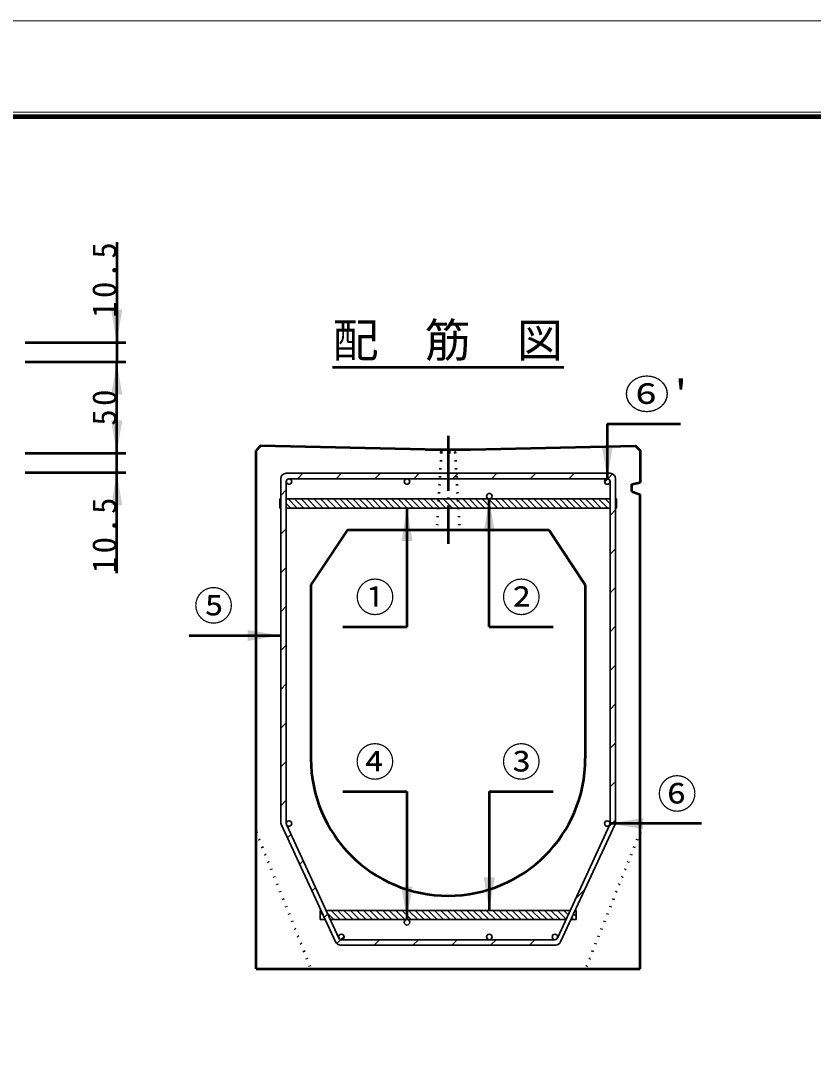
# Model space of a CAD drawing. Units: millimetres, scale not verified. Extents: x -2102 to 2102, y -1485 to 1485.
# Drawn here: x -1205 to -338, y 354 to 1485 of the extents above; entities that cross this region are included whole.
import ezdxf
from ezdxf.enums import TextEntityAlignment as Align

# ---------------------------------------------------------------- set-up
doc = ezdxf.new("R2010")
doc.units = ezdxf.units.MM
doc.header["$LTSCALE"] = 5
doc.linetypes.add('DOTTED', pattern=[1.75, 0.25, -1.5])
doc.linetypes.add('LONG_DASHED_DOTTED', pattern=[15.25, 12, -1.5, 0.25, -1.5])
doc.layers.add('0-0_V-nasSTD', color=7, linetype='Continuous', lineweight=35)
doc.layers.add('0-1_0', color=7, linetype='Continuous', lineweight=50)
doc.styles.add('ＭＳ ゴシック', font='')
doc.styles.get('ＭＳ ゴシック').set_extended_font_data('MS Gothic')

msp = doc.modelspace()

# ---------------------------------------------------------------- linework, layer by layer
at = {"layer": '0-0_V-nasSTD', "lineweight": 50}
msp.add_line((-563.354, 1044.055), (-563.354, 984.055), dxfattribs=at)
at = {"layer": '0-0_V-nasSTD'}
for p, q in [((-560.354, 990.055), (-914.354, 990.055)), ((-896.183, 990.055), (-902.183, 984.055)), ((-896.183, 990.055), (-902.183, 984.055)), ((-896.183, 990.055), (-902.183, 984.055)), ((-896.183, 990.055), (-902.183, 984.055)), ((-853.757, 990.055), (-859.757, 984.055)), ((-853.757, 990.055), (-859.757, 984.055)), ((-853.757, 990.055), (-859.757, 984.055)), ((-853.757, 990.055), (-859.757, 984.055)), ((-811.33, 990.055), (-817.33, 984.055)), ((-811.33, 990.055), (-817.33, 984.055)), ((-811.33, 990.055), (-817.33, 984.055)), ((-811.33, 990.055), (-817.33, 984.055)), ((-768.904, 990.055), (-774.904, 984.055)), ((-768.904, 990.055), (-774.904, 984.055)), ((-768.904, 990.055), (-774.904, 984.055)), ((-768.904, 990.055), (-774.904, 984.055)), ((-690.051, 984.055), (-684.051, 990.055)), ((-641.625, 990.055), (-647.625, 984.055)), ((-641.625, 990.055), (-647.625, 984.055)), ((-641.625, 990.055), (-647.625, 984.055)), ((-641.625, 990.055), (-647.625, 984.055)), ((-599.198, 990.055), (-605.198, 984.055)), ((-599.198, 990.055), (-605.198, 984.055)), ((-599.198, 990.055), (-605.198, 984.055)), ((-599.198, 990.055), (-605.198, 984.055)), ((-557.496, 989.33), (-562.82, 984.007)), ((-557.496, 989.33), (-562.82, 984.007)), ((-557.496, 989.33), (-562.82, 984.007)), ((-920.354, 984.055), (-920.354, 608.907)), ((-914.354, 981.055), (-914.354, 607.179)), ((-563.354, 984.055), (-911.354, 984.055)), ((-560.354, 607.179), (-560.354, 981.055)), ((-554.354, 608.907), (-554.354, 984.055)), ((-921.354, 962.055), (-920.354, 962.055)), ((-921.354, 962.055), (-921.354, 952.055)), ((-914.354, 971.884), (-920.354, 965.884)), ((-914.354, 971.884), (-920.354, 965.884)), ((-914.354, 971.884), (-920.354, 965.884)), ((-914.354, 971.884), (-920.354, 965.884)), ((-560.354, 962.055), (-914.354, 962.055)), ((-912.315, 962.055), (-902.315, 952.055)), ((-905.244, 962.055), (-895.244, 952.055)), ((-898.173, 962.055), (-888.173, 952.055)), ((-891.102, 962.055), (-881.102, 952.055)), ((-884.031, 962.055), (-874.031, 952.055)), ((-876.96, 962.055), (-866.96, 952.055)), ((-869.889, 962.055), (-859.889, 952.055)), ((-862.818, 962.055), (-852.818, 952.055)), ((-855.747, 962.055), (-845.747, 952.055)), ((-848.676, 962.055), (-838.676, 952.055)), ((-841.605, 962.055), (-831.605, 952.055)), ((-834.534, 962.055), (-824.534, 952.055)), ((-827.462, 962.055), (-817.462, 952.055)), ((-820.391, 962.055), (-810.391, 952.055)), ((-813.32, 962.055), (-803.32, 952.055)), ((-806.249, 962.055), (-796.249, 952.055)), ((-799.178, 962.055), (-789.178, 952.055)), ((-792.107, 962.055), (-782.107, 952.055)), ((-785.036, 962.055), (-775.036, 952.055)), ((-777.965, 962.055), (-767.965, 952.055)), ((-770.894, 962.055), (-760.894, 952.055)), ((-763.823, 962.055), (-753.823, 952.055)), ((-756.752, 962.055), (-746.752, 952.055)), ((-749.681, 962.055), (-739.681, 952.055)), ((-742.61, 962.055), (-732.61, 952.055)), ((-735.539, 962.055), (-725.539, 952.055)), ((-728.468, 962.055), (-718.468, 952.055)), ((-721.396, 962.055), (-711.396, 952.055)), ((-714.325, 962.055), (-704.325, 952.055)), ((-707.254, 962.055), (-697.254, 952.055)), ((-700.183, 962.055), (-690.183, 952.055)), ((-693.112, 962.055), (-683.112, 952.055)), ((-686.041, 962.055), (-676.041, 952.055)), ((-678.97, 962.055), (-668.97, 952.055)), ((-671.899, 962.055), (-661.899, 952.055)), ((-664.828, 962.055), (-654.828, 952.055)), ((-657.757, 962.055), (-647.757, 952.055)), ((-650.686, 962.055), (-640.686, 952.055)), ((-643.615, 962.055), (-633.615, 952.055)), ((-636.544, 962.055), (-626.544, 952.055)), ((-629.473, 962.055), (-619.473, 952.055)), ((-622.401, 962.055), (-612.401, 952.055)), ((-615.33, 962.055), (-605.33, 952.055)), ((-608.259, 962.055), (-598.259, 952.055)), ((-601.188, 962.055), (-591.188, 952.055)), ((-594.117, 962.055), (-584.117, 952.055)), ((-587.046, 962.055), (-577.046, 952.055)), ((-579.975, 962.055), (-569.975, 952.055)), ((-572.904, 962.055), (-562.904, 952.055)), ((-565.833, 962.055), (-560.354, 956.576)), ((-921.354, 956.951), (-920.354, 955.951)), ((-920.354, 952.055), (-921.354, 952.055)), ((-914.354, 957.023), (-909.386, 952.055)), ((-560.354, 952.055), (-914.354, 952.055)), ((-554.354, 957.647), (-553.354, 956.647)), ((-554.354, 950.046), (-560.354, 944.046)), ((-554.354, 950.046), (-560.354, 944.046)), ((-554.354, 950.046), (-560.354, 944.046)), ((-554.354, 950.046), (-560.354, 944.046)), ((-914.354, 929.457), (-920.354, 923.457)), ((-914.354, 929.457), (-920.354, 923.457)), ((-914.354, 929.457), (-920.354, 923.457)), ((-914.354, 929.457), (-920.354, 923.457)), ((-554.354, 907.619), (-560.354, 901.619)), ((-554.354, 907.619), (-560.354, 901.619)), ((-554.354, 907.619), (-560.354, 901.619)), ((-554.354, 907.619), (-560.354, 901.619)), ((-914.354, 887.031), (-920.354, 881.031)), ((-914.354, 887.031), (-920.354, 881.031)), ((-914.354, 887.031), (-920.354, 881.031)), ((-914.354, 887.031), (-920.354, 881.031)), ((-554.354, 865.193), (-560.354, 859.193)), ((-554.354, 865.193), (-560.354, 859.193)), ((-554.354, 865.193), (-560.354, 859.193)), ((-554.354, 865.193), (-560.354, 859.193)), ((-914.354, 844.604), (-920.354, 838.604)), ((-914.354, 844.604), (-920.354, 838.604)), ((-914.354, 844.604), (-920.354, 838.604)), ((-914.354, 844.604), (-920.354, 838.604)), ((-560.354, 816.767), (-554.354, 822.767)), ((-560.354, 816.767), (-554.354, 822.767)), ((-560.354, 816.767), (-554.354, 822.767)), ((-560.354, 816.767), (-554.354, 822.767)), ((-914.354, 802.178), (-920.354, 796.178)), ((-914.354, 802.178), (-920.354, 796.178)), ((-914.354, 802.178), (-920.354, 796.178)), ((-914.354, 802.178), (-920.354, 796.178)), ((-560.354, 774.34), (-554.354, 780.34)), ((-560.354, 774.34), (-554.354, 780.34)), ((-560.354, 774.34), (-554.354, 780.34)), ((-560.354, 774.34), (-554.354, 780.34)), ((-914.354, 759.751), (-920.354, 753.751)), ((-914.354, 759.751), (-920.354, 753.751)), ((-914.354, 759.751), (-920.354, 753.751)), ((-914.354, 759.751), (-920.354, 753.751)), ((-560.354, 731.914), (-554.354, 737.914)), ((-560.354, 731.914), (-554.354, 737.914)), ((-560.354, 731.914), (-554.354, 737.914)), ((-560.354, 731.914), (-554.354, 737.914)), ((-914.354, 717.325), (-920.354, 711.325)), ((-914.354, 717.325), (-920.354, 711.325)), ((-914.354, 717.325), (-920.354, 711.325)), ((-914.354, 717.325), (-920.354, 711.325)), ((-560.354, 689.487), (-554.354, 695.487)), ((-560.354, 689.487), (-554.354, 695.487)), ((-560.354, 689.487), (-554.354, 695.487)), ((-560.354, 689.487), (-554.354, 695.487)), ((-914.354, 674.899), (-920.354, 668.899)), ((-914.354, 674.899), (-920.354, 668.899)), ((-914.354, 674.899), (-920.354, 668.899)), ((-914.354, 674.899), (-920.354, 668.899)), ((-560.354, 647.061), (-554.354, 653.061)), ((-560.354, 647.061), (-554.354, 653.061)), ((-560.354, 647.061), (-554.354, 653.061)), ((-560.354, 647.061), (-554.354, 653.061)), ((-914.354, 632.472), (-920.354, 626.472)), ((-914.354, 632.472), (-920.354, 626.472)), ((-914.354, 632.472), (-920.354, 626.472)), ((-914.354, 632.472), (-920.354, 626.472)), ((-860.332, 477.54), (-919.802, 606.393)), ((-856.79, 481.798), (-914.078, 605.922)), ((-617.918, 481.798), (-560.63, 605.922)), ((-614.377, 477.54), (-554.906, 606.393)), ((-561.97, 603.019), (-554.354, 610.635)), ((-561.97, 603.019), (-554.354, 610.635)), ((-561.97, 603.019), (-554.354, 610.635)), ((-561.97, 603.019), (-554.354, 610.635)), ((-909.152, 595.248), (-912.919, 591.481)), ((-909.152, 595.248), (-912.919, 591.481)), ((-909.152, 595.248), (-912.919, 591.481)), ((-909.152, 595.248), (-912.919, 591.481)), ((-895.754, 566.22), (-899.522, 562.452)), ((-895.754, 566.22), (-899.522, 562.452)), ((-895.754, 566.22), (-899.522, 562.452)), ((-895.754, 566.22), (-899.522, 562.452)), ((-882.356, 537.191), (-886.124, 533.423)), ((-882.356, 537.191), (-886.124, 533.423)), ((-882.356, 537.191), (-886.124, 533.423)), ((-882.356, 537.191), (-886.124, 533.423)), ((-598.336, 524.227), (-588.11, 534.453)), ((-598.336, 524.227), (-588.11, 534.453)), ((-598.336, 524.227), (-588.11, 534.453)), ((-598.336, 524.227), (-588.11, 534.453)), ((-877.261, 512.055), (-877.261, 502.055)), ((-877.261, 512.055), (-876.261, 512.055)), ((-877.261, 509.808), (-873.478, 506.025)), ((-603.954, 512.055), (-870.755, 512.055)), ((-865.366, 512.055), (-855.366, 502.055)), ((-858.295, 512.055), (-848.295, 502.055)), ((-851.224, 512.055), (-844.96, 505.791)), ((-844.153, 512.055), (-842.882, 510.783)), ((-842.882, 510.783), (-834.153, 502.055)), ((-837.082, 512.055), (-827.082, 502.055)), ((-830.011, 512.055), (-820.011, 502.055)), ((-822.94, 512.055), (-812.94, 502.055)), ((-815.869, 512.055), (-805.869, 502.055)), ((-808.798, 512.055), (-798.798, 502.055)), ((-801.727, 512.055), (-791.727, 502.055)), ((-794.655, 512.055), (-784.655, 502.055)), ((-787.584, 512.055), (-777.584, 502.055)), ((-780.513, 512.055), (-770.513, 502.055)), ((-773.442, 512.055), (-763.442, 502.055)), ((-766.371, 512.055), (-756.371, 502.055)), ((-759.3, 512.055), (-749.3, 502.055)), ((-752.229, 512.055), (-742.229, 502.055)), ((-745.158, 512.055), (-735.158, 502.055)), ((-738.087, 512.055), (-728.087, 502.055)), ((-731.016, 512.055), (-721.016, 502.055)), ((-723.945, 512.055), (-713.945, 502.055)), ((-716.874, 512.055), (-706.874, 502.055)), ((-709.803, 512.055), (-699.803, 502.055)), ((-702.732, 512.055), (-692.732, 502.055)), ((-695.661, 512.055), (-685.661, 502.055)), ((-688.589, 512.055), (-678.589, 502.055)), ((-681.518, 512.055), (-671.518, 502.055)), ((-674.447, 512.055), (-664.447, 502.055)), ((-667.376, 512.055), (-657.376, 502.055)), ((-660.305, 512.055), (-650.305, 502.055)), ((-653.234, 512.055), (-643.234, 502.055)), ((-646.163, 512.055), (-636.163, 502.055)), ((-639.092, 512.055), (-629.092, 502.055)), ((-632.021, 512.055), (-622.021, 502.055)), ((-624.95, 512.055), (-614.95, 502.055)), ((-617.879, 512.055), (-608.351, 502.527)), ((-610.808, 512.055), (-606.118, 507.365)), ((-598.447, 512.055), (-597.447, 512.055)), ((-597.447, 512.055), (-597.447, 502.055)), ((-877.261, 502.737), (-876.579, 502.055)), ((-877.261, 502.055), (-871.646, 502.055)), ((-872.726, 504.395), (-868.958, 508.162)), ((-872.726, 504.395), (-868.958, 508.162)), ((-872.726, 504.395), (-868.958, 508.162)), ((-872.726, 504.395), (-868.958, 508.162)), ((-869.313, 508.93), (-862.437, 502.055)), ((-608.569, 502.055), (-866.139, 502.055)), ((-844.96, 505.791), (-841.224, 502.055)), ((-603.063, 502.055), (-597.447, 502.055)), ((-602.351, 503.597), (-600.808, 502.055)), ((-600.118, 508.436), (-597.447, 505.765)), ((-859.003, 475.692), (-854.593, 480.101)), ((-859.003, 475.692), (-854.593, 480.101)), ((-859.003, 475.692), (-854.593, 480.101)), ((-859.003, 475.692), (-854.593, 480.101)), ((-856.79, 481.798), (-856.79, 481.798)), ((-854.593, 480.101), (-851.113, 483.582)), ((-854.066, 480.055), (-620.642, 480.055)), ((-854.066, 480.055), (-854.066, 480.055)), ((-818.213, 474.055), (-812.213, 480.055)), ((-818.213, 474.055), (-812.213, 480.055)), ((-818.213, 474.055), (-812.213, 480.055)), ((-818.213, 474.055), (-812.213, 480.055)), ((-775.787, 474.055), (-769.787, 480.055)), ((-775.787, 474.055), (-769.787, 480.055)), ((-775.787, 474.055), (-769.787, 480.055)), ((-775.787, 474.055), (-769.787, 480.055)), ((-733.361, 474.055), (-727.36, 480.055)), ((-733.361, 474.055), (-727.36, 480.055)), ((-733.361, 474.055), (-727.36, 480.055)), ((-733.361, 474.055), (-727.36, 480.055)), ((-690.934, 474.055), (-684.934, 480.055)), ((-690.934, 474.055), (-684.934, 480.055)), ((-690.934, 474.055), (-684.934, 480.055)), ((-690.934, 474.055), (-684.934, 480.055)), ((-648.508, 474.055), (-642.508, 480.055)), ((-648.508, 474.055), (-642.508, 480.055)), ((-648.508, 474.055), (-642.508, 480.055)), ((-648.508, 474.055), (-642.508, 480.055)), ((-854.884, 474.055), (-619.825, 474.055))]:
    msp.add_line(p, q, dxfattribs=at)
at = {"layer": '0-0_V-nasSTD', "lineweight": 18}
for points in [[(-2102.5, -1485), (-2102.5, 1485), (2102.5, 1485), (2102.5, -1485)], [(-2002.5, -1385), (-2002.5, 1385), (2002.5, 1385), (2002.5, -1385)]]:
    msp.add_lwpolyline(points, close=True, dxfattribs=at)
at = {"layer": '0-0_V-nasSTD', "lineweight": 100}
msp.add_lwpolyline([(1997.5, -1380), (1997.5, 1380), (-1997.5, 1380)], dxfattribs=at)
at = {"layer": '0-0_V-nasSTD'}
for points in [[(-726.477, 990.055), (-728.389, 988.143), (-732.477, 984.055)], [(-557.496, 989.33), (-562.82, 984.007), (-566.306, 980.52)], [(-554.354, 962.055), (-553.354, 962.055), (-553.354, 952.055), (-554.354, 952.055)]]:
    msp.add_lwpolyline(points, dxfattribs=at)
for centre in [(-911.354, 981.055), (-782.354, 981.055), (-563.354, 981.055), (-692.354, 965.055), (-911.3, 607.055), (-563.412, 607.055), (-782.354, 499.055), (-782.354, 499.055), (-854.066, 483.055), (-692.354, 483.055), (-620.642, 483.055)]:
    msp.add_circle(centre, 3, dxfattribs=at)
for centre, radius, start, end in [((-914.354, 984.055), 6, 90, 180), ((-560.354, 984.055), 6, 0, 90), ((-911.354, 981.055), 3, 90, 180), ((-911.354, 981.055), 3, 90, 180), ((-911.354, 981.055), 3, 90, 180), ((-563.354, 981.055), 3, 0, 90), ((-563.354, 981.055), 3, 0, 90), ((-563.354, 981.055), 3, 0, 90), ((-914.354, 608.907), 6, 180, 204.77514), ((-911.354, 607.179), 3, 180, 204.77514), ((-563.354, 607.179), 3, 335.22486, 0), ((-560.354, 608.907), 6, 335.22486, 0), ((-854.884, 480.055), 6, 204.77514, 270), ((-854.066, 483.055), 3, 204.77514, 270), ((-854.066, 483.055), 3, 204.77514, 246.91867), ((-854.066, 483.055), 3, 204.76951, 246.91107), ((-854.066, 483.055), 3, 246.91107, 269.99301), ((-854.066, 483.055), 3, 246.91867, 270), ((-620.642, 483.055), 3, 270, 335.22486), ((-619.825, 480.055), 6, 270, 335.22486)]:
    msp.add_arc(centre, radius, start, end, dxfattribs=at)
for points in [[(-1105.622, 1168.937), (-1099.622, 1132.937), (-1093.622, 1168.937)], [(-1105.622, 1075.937), (-1099.622, 1111.937), (-1093.622, 1075.937)], [(-1105.622, 1047.937), (-1099.622, 1011.937), (-1093.622, 1047.937)], [(-569.354, 1020.055), (-563.354, 984.055), (-557.354, 1020.055)], [(-1105.622, 954.937), (-1099.622, 990.937), (-1093.622, 954.937)], [(-698.354, 926.055), (-692.354, 962.055), (-686.354, 926.055)], [(-788.289, 916.055), (-782.289, 952.055), (-776.289, 916.055)], [(-956.354, 806.741), (-956.354, 818.741), (-920.354, 812.741)], [(-560.412, 607.055), (-524.412, 601.055), (-524.412, 613.055)], [(-698.354, 548.055), (-692.354, 512.055), (-686.354, 548.055)], [(-788.354, 538.055), (-782.354, 502.055), (-776.354, 538.055)]]:
    msp.add_solid(points, dxfattribs=at)
at = {"layer": '0-1_0'}
for p, q in [((-1099.622, 1242.937), (-1099.622, 1132.937)), ((-1199.622, 1132.937), (-1089.622, 1132.937)), ((-1099.622, 1132.937), (-1099.622, 1111.937)), ((-1199.622, 1111.937), (-1089.622, 1111.937)), ((-1099.622, 1011.937), (-1099.622, 1111.937)), ((-863.757, 1106.055), (-610.951, 1106.055)), ((-563.354, 1044.055), (-483.354, 1044.055)), ((-1199.622, 1011.937), (-1089.622, 1011.937)), ((-1099.622, 990.937), (-1099.622, 1011.937)), ((-947.354, 448.055), (-947.354, 1015.055)), ((-762.354, 1016.055), (-712.354, 1016.055)), ((-1199.622, 990.937), (-1089.622, 990.937)), ((-1099.622, 880.937), (-1099.622, 990.937)), ((-536.354, 978.055), (-527.354, 980.07)), ((-536.354, 970.055), (-536.354, 978.055)), ((-692.354, 822.055), (-692.354, 962.055)), ((-536.354, 970.055), (-527.354, 966.696)), ((-527.354, 448.055), (-527.354, 966.696)), ((-782.289, 822.055), (-782.289, 952.055)), ((-847.354, 928.055), (-887.354, 868.055)), ((-847.354, 928.055), (-627.354, 928.055)), ((-627.354, 928.055), (-587.354, 868.055)), ((-887.354, 868.055), (-887.354, 678.055)), ((-587.354, 868.055), (-587.354, 678.055)), ((-852.289, 822.055), (-782.289, 822.055)), ((-692.354, 822.055), (-622.354, 822.055)), ((-1020.354, 812.741), (-920.354, 812.741)), ((-852.354, 642.055), (-782.354, 642.055)), ((-782.354, 642.055), (-782.354, 502.055)), ((-692.354, 642.055), (-692.354, 512.055)), ((-692.354, 642.055), (-622.354, 642.055)), ((-460.412, 607.055), (-560.412, 607.055)), ((-947.354, 448.055), (-527.354, 448.055))]:
    msp.add_line(p, q, dxfattribs=at)
at = {"layer": '0-1_0', "linetype": 'LONG_DASHED_DOTTED'}
msp.add_line((-737.354, 1031.055), (-737.354, 913.055), dxfattribs=at)
at = {"layer": '0-1_0', "linetype": 'DOTTED'}
for p, q in [((-744.854, 1013.055), (-749.854, 928.055)), ((-744.854, 1013.055), (-747.854, 1016.055)), ((-744.854, 1013.055), (-729.854, 1013.055)), ((-729.854, 1013.055), (-726.854, 1016.055)), ((-729.854, 1013.055), (-724.854, 928.055)), ((-947.354, 598.055), (-887.354, 448.055)), ((-527.354, 598.055), (-587.354, 448.055))]:
    msp.add_line(p, q, dxfattribs=at)
at = {"layer": '0-1_0'}
for points in [[(-762.354, 1016.055), (-942.354, 1020.055), (-947.354, 1015.055)], [(-712.354, 1016.055), (-532.354, 1020.055), (-527.354, 1015.055), (-527.354, 980.07)]]:
    msp.add_lwpolyline(points, dxfattribs=at)
for start, end in [(180, 270), (270, 0)]:
    msp.add_arc((-737.354, 678.055), 150, start, end, dxfattribs=at)

# ---------------------------------------------------------------- texts
at = {"layer": '0-0_V-nasSTD', "style": 'ＭＳ ゴシック'}
for s, height, p in [('配\u3000筋\u3000図', 36.95, (-863.757, 1106.055)), ('①', 31.67, (-838.889, 829.055)), ('②', 31.67, (-678.954, 829.055)), ('⑤', 31.67, (-1015.354, 819.741)), ('④', 31.67, (-838.954, 649.055)), ('③', 31.67, (-678.954, 649.055)), ('⑥', 31.67, (-508.612, 614.055))]:
    msp.add_text(s, height=height, dxfattribs=at).set_placement(p, align=Align.BOTTOM_LEFT)
at = {"layer": '0-0_V-nasSTD', "style": 'ＭＳ ゴシック', "width": 1.15}
msp.add_text("⑥'", height=31.67, dxfattribs=at).set_placement((-544.954, 1051.055), align=Align.BOTTOM_LEFT)
at = {"layer": '0-0_V-nasSTD', "char_height": 26.39, "attachment_point": 7, "rotation": 90, "style": 'ＭＳ ゴシック'}
for s, insert in [('\\T1.2;10.5', (-1099.622, 1160.137)), ('\\T1.2;50', (-1099.622, 1042.137)), ('\\T1.2;10.5', (-1099.622, 880.937))]:
    msp.add_mtext(s, dxfattribs=dict(at, insert=insert))

doc.saveas('drawing.dxf')
